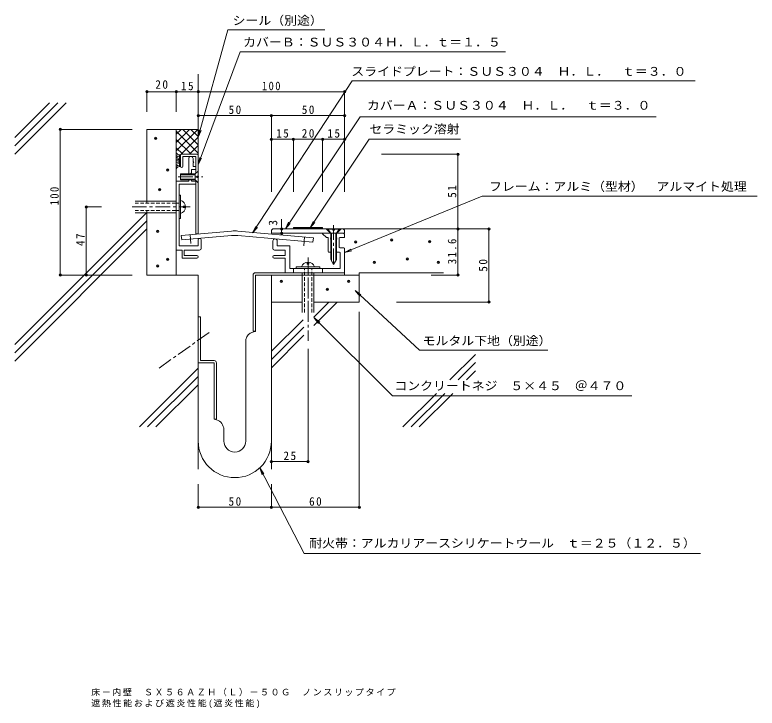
# Model space of a CAD drawing. Units: millimetres at full size, sheet at 1:2. Extents: x -215 to 292, y -274 to 200.
import ezdxf
from ezdxf.enums import TextEntityAlignment as Align

# ---------------------------------------------------------------- set-up
doc = ezdxf.new("R2010")
doc.units = ezdxf.units.MM
doc.header["$LTSCALE"] = 2
doc.header["$PDMODE"] = 32
doc.header["$PDSIZE"] = 1.6
doc.linetypes.add('CHAIN1', pattern=[8, 5, -1, 1, -1])
doc.linetypes.add('DASHED1', pattern=[1.8, 1.2, -0.6])
for name, color, linetype, lineweight in [('D-0', 3, 'Continuous', 9), ('D-1', 2, 'Continuous', 9), ('D-2', 4, 'Continuous', 9), ('D-3', 6, 'Continuous', 5), ('D-4', 7, 'Continuous', 9), ('D-5', 7, 'Continuous', 9)]:
    doc.layers.add(name, color=color, linetype=linetype, lineweight=lineweight)
doc.layers.add('F-5_F-5ﾚｲﾔ', color=7, linetype='Continuous')
doc.styles.add('ＭＳ ゴシック', font='')
doc.styles.get('ＭＳ ゴシック').set_extended_font_data('MS Gothic')

msp = doc.modelspace()

# ---------------------------------------------------------------- linework, layer by layer
at = {"layer": 'D-0'}
for p, q in [((-103.329, 102.082), (-104.423, 102.701)), ((-103.229, 101.19), (-104.396, 101.536)), ((-103.329, 103.17), (-104.373, 103.888)), ((-102.234, 102.997), (-103.305, 103.196)), ((-102.261, 101.982), (-103.255, 102.055)), ((-102.238, 104.354), (-101.433, 104.354)), ((-102.231, 104.342), (-102.231, 96.457)), ((-101.431, 104.342), (-101.431, 96.457)), ((-101.387, 96.578), (-101.387, 104.328)), ((-89.887, 104.828), (-100.887, 104.828)), ((-90.887, 103.328), (-99.887, 103.328)), ((-99.887, 96.578), (-99.887, 103.328)), ((-90.887, 91.828), (-90.887, 103.328)), ((-89.387, 50.328), (-89.387, 104.328)), ((-102.234, 100.299), (-104.396, 100.299)), ((-103.279, 98.343), (-104.396, 97.851)), ((-102.234, 98.42), (-103.229, 98.343)), ((-102.234, 101.19), (-103.205, 101.19)), ((-102.247, 96.457), (-101.429, 96.457)), ((-90.887, 50.328), (-90.887, 86.828)), ((-66.561, 52.297), (-100.932, 49.29)), ((-62.203, 52.297), (-10.722, 47.793)), ((-39.387, 52.828), (-38.387, 53.828)), ((-39.387, 50.828), (-39.387, 52.828)), ((10.613, 50.828), (-39.387, 50.828)), ((-38.387, 53.828), (9.613, 53.828)), ((-24.387, 54.828), (-24.387, 53.828)), ((-24.387, 54.828), (-4.387, 54.828)), ((-24.387, 54.328), (-4.387, 54.328)), ((-4.387, 54.828), (-4.387, 53.828)), ((1.013, 50.828), (-1.987, 53.829)), ((5.213, 50.828), (8.213, 53.829)), ((10.613, 52.829), (9.613, 53.828)), ((10.613, 52.829), (10.613, 50.828)), ((-100.932, 49.29), (-100.671, 46.302)), ((-66.561, 49.286), (-100.671, 46.302)), ((-89.387, 50.328), (-90.887, 50.328)), ((-62.203, 49.286), (-10.983, 44.805)), ((-10.722, 47.793), (-10.983, 44.805))]:
    msp.add_line(p, q, dxfattribs=at)
at = {"layer": 'D-0', "linetype": 'CHAIN1'}
for p, q in [((-94.955, 49.813), (-94.432, 43.836)), ((-16.699, 48.316), (-17.222, 42.339))]:
    msp.add_line(p, q, dxfattribs=at)
at = {"layer": 'D-0'}
for points in [[(-102.234, 99.434), (-103.006, 99.434), (-104.396, 99.211)], [(-102.234, 97.379), (-103.528, 97.106), (-104.373, 96.437)]]:
    msp.add_lwpolyline(points, dxfattribs=at)
for centre, radius, start, end in [((-102.059, 106.97), 2.619, 205.46629, 266.15474), ((-100.887, 104.328), 0.5, 90, 180), ((-89.887, 104.328), 0.5, 0, 90), ((-101.885, 93.781), 2.709, 97.96758, 156.66208), ((-100.637, 96.578), 0.75, 180, 0), ((-64.382, 27.393), 25, 85, 95), ((-64.382, 24.381), 25, 85, 95)]:
    msp.add_arc(centre, radius, start, end, dxfattribs=at)
at = {"layer": 'D-1'}
for p, q in [((-95.887, 91.328), (-95.887, 101.843)), ((-92.887, 99.943), (-92.887, 101.843)), ((-92.387, 99.077), (-92.887, 99.943)), ((-92.887, 99.077), (-92.387, 99.077)), ((-92.887, 96.343), (-92.887, 99.077)), ((-90.887, 96.343), (-92.887, 96.343)), ((-101.387, 91.328), (-101.387, 87.328)), ((-94.387, 91.828), (-93.887, 91.828)), ((-94.387, 91.328), (-94.387, 91.828)), ((-93.887, 91.828), (-93.887, 94.343)), ((-90.887, 94.343), (-93.887, 94.343)), ((-91.387, 91.328), (-91.387, 87.328)), ((-95.887, 86.343), (-104.387, 86.343)), ((-104.387, 86.343), (-104.387, 39.329)), ((-91.387, 90.828), (-101.387, 90.828)), ((-101.387, 87.828), (-91.387, 87.828)), ((-95.887, 86.343), (-95.887, 87.328)), ((-93.887, 86.343), (-93.887, 87.328)), ((-91.037, 86.343), (-93.887, 86.343)), ((-91.037, 84.343), (-91.037, 86.343)), ((-102.387, 84.343), (-102.387, 42.328)), ((-91.037, 84.343), (-102.387, 84.343)), ((-102.395, 78.817), (-102.395, 68.81)), ((-102.395, 76.81), (-101.395, 76.81)), ((-101.395, 76.81), (-101.395, 60.81)), ((-132.467, 72.81), (-104.387, 72.81)), ((-104.387, 71.31), (-102.395, 71.31)), ((-102.395, 66.31), (-104.387, 66.31)), ((-99.595, 69.31), (-98.122, 69.31)), ((-99.595, 68.31), (-99.595, 69.31)), ((-99.595, 68.31), (-98.122, 68.31)), ((-132.467, 64.81), (-104.387, 64.81)), ((-101.395, 60.81), (-102.395, 60.81)), ((-4.387, 50.828), (-4.387, 50.528)), ((-0.737, 53.828), (6.963, 53.828)), ((-0.737, 53.528), (2.613, 53.528)), ((1.113, 50.829), (1.106, 32.829)), ((1.363, 50.829), (1.363, 50.648)), ((1.713, 50.829), (1.706, 31.79)), ((3.613, 53.528), (6.963, 53.528)), ((4.513, 50.829), (4.506, 31.789)), ((4.863, 50.829), (4.863, 50.648)), ((5.113, 50.829), (5.106, 32.829)), ((5.113, 50.829), (6.963, 53.528)), ((6.963, 53.828), (6.963, 53.528)), ((9.906, 50.828), (10.613, 50.121)), ((-89.387, 42.328), (-89.387, 46.328)), ((-87.387, 40.328), (-87.387, 46.328)), ((-4.387, 50.528), (-1.687, 47.828)), ((-1.687, 47.828), (-0.587, 47.828)), ((-0.587, 38.329), (-0.587, 47.828)), ((1.363, 50.648), (0.913, 50.388)), ((0.913, 50.388), (1.363, 50.129)), ((4.863, 50.648), (5.313, 50.388)), ((5.313, 50.388), (4.863, 50.129)), ((6.813, 41.348), (6.813, 47.328)), ((7.313, 47.828), (10.613, 47.828)), ((10.613, 50.121), (10.613, 47.828)), ((-102.387, 42.328), (-89.387, 42.328)), ((-38.382, 40.328), (-38.382, 45.519)), ((7.313, 40.848), (10.113, 40.848)), ((-104.387, 39.329), (-100.387, 39.329)), ((-100.387, 33.828), (-100.387, 39.329)), ((-98.887, 35.578), (-90.262, 35.578)), ((1.108, 37.828), (-0.087, 37.828)), ((7.113, 37.828), (5.108, 37.828)), ((7.618, 26.828), (7.618, 37.328)), ((10.613, 40.348), (10.613, 23.828)), ((-90.262, 33.828), (-100.387, 33.828)), ((-14.885, 29.628), (-14.885, 31.102)), ((-13.884, 29.628), (-13.884, 31.102)), ((1.106, 32.829), (3.106, 29.365)), ((5.106, 32.829), (3.106, 29.365)), ((-24.384, 23.828), (-24.384, 26.828)), ((-22.384, 27.828), (-6.384, 27.828)), ((-22.384, 26.828), (-22.384, 27.828)), ((-13.884, 29.628), (-14.885, 29.628)), ((-6.384, 27.828), (-6.384, 26.828)), ((-4.385, 23.828), (-4.385, 26.828)), ((10.613, 23.828), (-29.887, 23.828)), ((-18.385, -3.243), (-18.385, 23.828)), ((-10.384, -3.243), (-10.384, 23.828))]:
    msp.add_line(p, q, dxfattribs=at)
at = {"layer": 'D-1', "linetype": 'CHAIN1'}
for p, q in [((-103.041, 89.328), (-86.179, 89.328)), ((-134.583, 68.81), (-94.898, 68.81)), ((3.113, 56.312), (3.113, 28.235)), ((-14.384, -5.36), (-14.384, 34.325)), ((-14.384, 32.352), (-14.384, -22.727))]:
    msp.add_line(p, q, dxfattribs=at)
at = {"layer": 'D-1', "linetype": 'DASHED1'}
for p, q in [((-132.467, 71.31), (-102.395, 71.31)), ((-132.467, 66.31), (-102.395, 66.31)), ((-16.884, -3.243), (-16.884, 26.828)), ((-11.884, -3.243), (-11.884, 26.828))]:
    msp.add_line(p, q, dxfattribs=at)
at = {"layer": 'D-1'}
for points in [[(-89.387, 93.328), (-91.387, 91.328), (-101.387, 91.328)], [(-101.387, 87.328), (-91.387, 87.328), (-89.387, 85.328)], [(-89.387, 89.828), (-90.387, 89.828), (-90.387, 88.828), (-89.387, 88.828)], [(-0.737, 53.828), (-0.737, 53.528), (1.113, 50.829)], [(3.613, 53.828), (3.613, 52.828), (2.613, 52.828), (2.613, 53.828)], [(1.363, 50.129), (1.363, 49.948), (0.913, 49.688), (1.363, 49.429), (1.363, 49.248), (0.913, 48.988), (1.363, 48.728), (1.363, 48.548), (0.913, 48.288), (1.363, 48.029), (1.363, 47.848), (0.913, 47.588), (1.363, 47.329), (1.363, 47.148), (0.913, 46.888), (1.363, 46.629), (1.363, 46.448), (0.913, 46.188), (1.363, 45.929), (1.363, 45.748), (0.913, 45.488), (1.363, 45.229), (1.363, 45.048), (0.913, 44.788), (1.363, 44.529), (1.363, 44.348), (0.913, 44.088), (1.363, 43.829), (1.363, 43.648), (0.913, 43.388), (1.363, 43.129), (1.363, 42.948), (0.913, 42.688), (1.363, 42.429), (1.363, 42.248), (0.913, 41.988), (1.363, 41.729), (1.363, 41.548), (0.913, 41.288), (1.363, 41.029)], [(4.863, 50.129), (4.863, 49.948), (5.313, 49.688), (4.863, 49.429), (4.863, 49.248), (5.313, 48.988), (4.863, 48.728), (4.863, 48.548), (5.313, 48.288), (4.863, 48.029), (4.863, 47.848), (5.313, 47.588), (4.863, 47.329), (4.863, 47.148), (5.313, 46.888), (4.863, 46.629), (4.863, 46.448), (5.313, 46.188), (4.863, 45.929), (4.863, 45.748), (5.313, 45.488), (4.863, 45.229), (4.863, 45.048), (5.313, 44.788), (4.863, 44.529), (4.863, 44.348), (5.313, 44.088), (4.863, 43.829), (4.863, 43.648), (5.313, 43.388), (4.863, 43.129), (4.863, 42.948), (5.313, 42.688), (4.863, 42.429), (4.863, 42.248), (5.313, 41.988), (4.863, 41.729), (4.863, 41.548), (5.313, 41.288), (4.863, 41.029)], [(-35.382, 45.519), (-35.382, 42.328), (-26.882, 42.328), (-26.882, 26.828), (7.618, 26.828)], [(1.363, 41.029), (1.363, 40.848), (1.329, 40.828)], [(4.863, 41.029), (4.863, 40.848), (4.897, 40.828)], [(-98.887, 35.578), (-98.887, 39.329), (-88.387, 39.329)], [(-37.512, 35.578), (-29.882, 35.578), (-29.882, 39.329), (-37.382, 39.329)], [(-29.887, 23.828), (-29.887, 33.828), (-37.512, 33.828)]]:
    msp.add_lwpolyline(points, dxfattribs=at)
for centre, radius, start, end in [((-94.387, 101.843), 1.5, 0, 180), ((-102.813, 68.81), 4.718, 287.49231, 72.50768), ((-88.387, 46.328), 1, 0, 180), ((-36.882, 45.519), 1.5, 0.00002, 177.39169), ((7.313, 47.328), 0.5, 90, 180), ((7.313, 41.348), 0.5, 180, 270), ((10.113, 40.348), 0.5, 0, 90), ((-90.262, 34.703), 0.875, 270, 90), ((-88.387, 40.328), 1, 270, 0), ((-37.512, 34.703), 0.875, 90, 270), ((-37.382, 40.328), 1, 180, 270), ((-0.087, 38.329), 0.5, 180, 270), ((7.113, 37.328), 0.5, 0, 90), ((-14.384, 26.411), 4.718, 17.49231, 162.50768)]:
    msp.add_arc(centre, radius, start, end, dxfattribs=at)
at = {"layer": 'D-2'}
for p, q in [((-51.887, 22.228), (-51.887, -16.172)), ((10.613, 23.828), (-50.287, 23.828)), ((-50.287, -16.172), (-50.287, 22.228)), ((-50.287, 22.228), (10.613, 22.228)), ((10.613, 23.828), (10.613, 22.228)), ((-89.387, -59.572), (-89.387, -6.172)), ((-87.787, -6.172), (-89.387, -6.172)), ((-87.787, -6.172), (-87.787, -36.172)), ((-52.127, -16.729), (-50.497, -16.235)), ((-51.887, -16.172), (-50.287, -16.172)), ((-50.497, -16.235), (-50.287, -16.172)), ((-56.887, -21.725), (-56.887, -91.172)), ((-89.387, -37.771), (-78.487, -37.771)), ((-78.487, -36.172), (-87.787, -36.172)), ((-76.887, -37.772), (-76.887, -76.172)), ((-76.856, -76.666), (-78.487, -76.172)), ((-71.887, -83.365), (-71.887, -91.172))]:
    msp.add_line(p, q, dxfattribs=at)
at = {"layer": 'D-2', "linetype": 'CHAIN1'}
msp.add_line((-81.874, -16.976), (-116.664, -41.665), dxfattribs=at)
at = {"layer": 'D-2'}
msp.add_lwpolyline([(-76.887, -76.172), (-78.487, -76.172), (-78.487, -37.772)], dxfattribs=at)
for centre, radius, start, end in [((-50.287, 22.228), 1.6, 90, 180), ((-50.097, -23.428), 7, 106.85841, 165.91717), ((-78.487, -37.772), 1.6, 0, 90), ((-78.887, -83.365), 7, 0, 73.14159), ((-64.387, -91.172), 25, 180, 0), ((-64.387, -91.172), 7.5, 180, 0)]:
    msp.add_arc(centre, radius, start, end, dxfattribs=at)
at = {"layer": 'D-3'}
for p, q in [((-89.387, 159.434), (-89.387, 104.328)), ((-214.601, 104.943), (-179.543, 140.001)), ((-214.601, 110.6), (-185.2, 140.001)), ((-214.601, 116.257), (-190.857, 140.001)), ((-89.387, 121.828), (-124.387, 121.828)), ((-124.387, 121.828), (-124.387, 71.327)), ((-104.387, 107.106), (-89.664, 121.828)), ((-104.387, 112.762), (-95.321, 121.828)), ((-104.387, 118.419), (-100.978, 121.828)), ((-104.387, 121.828), (-104.387, 22.228)), ((-99.956, 121.828), (-89.387, 111.26)), ((-94.299, 121.828), (-89.387, 116.916)), ((-104.387, 120.602), (-89.387, 105.603)), ((-104.387, 114.946), (-94.27, 104.828)), ((-101.007, 104.828), (-89.387, 116.449)), ((-104.387, 109.289), (-99.927, 104.828)), ((-95.35, 104.828), (-89.387, 110.792)), ((-89.693, 104.828), (-89.387, 105.135)), ((-124.387, 66.327), (-124.387, 22.228)), ((-214.601, -25.164), (-124.387, 65.049)), ((-214.601, -30.821), (-124.387, 59.393)), ((-214.601, -36.478), (-124.387, 53.736)), ((9.613, 53.828), (78.045, 53.828)), ((-89.387, 22.228), (-124.387, 22.228)), ((-89.387, 22.228), (-89.387, -110.341)), ((-14.887, 23.828), (-39.387, 23.828)), ((-39.387, 22.228), (-39.387, -110.341)), ((20.613, 22.228), (10.613, 22.228)), ((20.613, 23.828), (20.613, 3.828)), ((78.045, 23.828), (20.613, 23.828)), ((-18.384, 3.828), (-39.387, 3.828)), ((20.613, 3.828), (-10.384, 3.828)), ((-10.384, -6.488), (-0.068, 3.828)), ((-10.384, -12.145), (5.589, 3.828)), ((-39.387, -29.834), (-17.804, -8.251)), ((-39.387, -35.49), (-17.294, -13.398)), ((-39.387, -41.147), (-17.148, -18.908)), ((82.428, -49.44), (99.936, -31.932)), ((88.085, -49.44), (99.936, -37.589)), ((-129.567, -81.552), (-89.387, -41.372)), ((93.742, -49.44), (99.936, -43.246)), ((-123.911, -81.552), (-89.387, -47.029)), ((-118.254, -81.552), (-89.387, -52.686)), ((50.316, -81.552), (73.288, -58.58)), ((55.973, -81.552), (78.945, -58.58)), ((61.629, -81.552), (84.602, -58.58))]:
    msp.add_line(p, q, dxfattribs=at)
for p in [(-118.384, 115.7), (-110.26, 94.036), (-115.676, 80.496), (-117.03, 52.062), (18.245, 44.865), (42.748, 46.245), (68.675, 45.066), (-110.26, 33.105), (30.963, 30.924), (53.355, 33.281), (74.567, 30.924), (-117.03, 28.487), (-32.675, 17.961), (13.286, 17.961), (-1.162, 12.52)]:
    msp.add_point(p, dxfattribs=at)
at = {"layer": 'D-4'}
for p, q in [((-69.113, 189.769), (-2.918, 189.769)), ((-60.635, 174.812), (120.46, 174.812)), ((15.827, 155.076), (-52.24, 51.01)), ((15.827, 155.076), (249.903, 155.076)), ((-124.387, 148.075), (-124.387, 133.828)), ((-104.387, 147.475), (-124.387, 147.475)), ((21.207, 130.424), (-29.817, 53.828)), ((21.207, 130.424), (223.427, 130.424)), ((-89.387, 116.449), (-87.437, 121.053)), ((27.331, 115.002), (89.837, 115.002)), ((-89.387, 97.802), (-87.042, 102.218)), ((104.458, 76.066), (10.613, 37.561)), ((104.458, 76.066), (292.349, 76.066)), ((-32.448, 53.828), (-32.448, 60.339)), ((-29.817, 53.828), (-27.612, 58.316)), ((-29.817, 53.828), (-26.525, 57.592)), ((-13.035, 54.405), (-9.744, 58.168)), ((-52.24, 51.01), (-50.073, 55.516)), ((-52.24, 51.01), (-48.98, 54.802)), ((-32.448, 53.828), (-32.448, 50.828)), ((10.613, 37.561), (14.952, 40.047)), ((10.613, 37.561), (15.447, 38.839)), ((61.778, -29.044), (17.708, 11.614)), ((17.708, 11.614), (21.794, 8.732)), ((17.708, 11.614), (20.909, 7.773)), ((43.286, -60.272), (-10.384, -6.85)), ((-10.384, -6.85), (-6.41, -9.884)), ((-10.384, -6.85), (-7.331, -10.809)), ((61.778, -29.044), (149.3, -29.044)), ((206.679, -60.272), (43.286, -60.272)), ((-47.36, -109.477), (-45.659, -114.179)), ((-17.047, -167.994), (253.735, -167.994))]:
    msp.add_line(p, q, dxfattribs=at)
for points in [[(-69.113, 189.769), (-89.387, 116.449), (-88.695, 121.4)], [(-60.635, 174.812), (-89.387, 97.802), (-88.264, 102.674)], [(27.331, 115.002), (-13.035, 54.405), (-10.83, 58.892)], [(-17.047, -167.994), (-47.36, -109.477), (-44.5, -113.579)]]:
    msp.add_lwpolyline(points, dxfattribs=at)
for p in [(-124.387, 147.475), (-104.387, 147.475), (-32.448, 53.828), (-32.448, 50.828)]:
    msp.add_point(p, dxfattribs=at)
at = {"layer": 'D-5'}
for p, q in [((-104.387, 147.475), (10.613, 147.475)), ((-104.387, 147.475), (-104.387, 133.828)), ((10.613, 148.075), (10.613, 79.232)), ((-89.387, 131.242), (10.613, 131.242)), ((-39.387, 131.242), (-39.387, 79.232)), ((-134.381, 121.828), (-184.152, 121.828)), ((-183.552, 22.228), (-183.552, 121.828)), ((-39.387, 115.092), (10.613, 115.092)), ((-24.387, 115.092), (-24.387, 79.232)), ((-4.387, 115.092), (-4.387, 79.232)), ((35.868, 104.828), (88.572, 104.828)), ((87.971, 22.228), (87.971, 104.828)), ((-155.367, 68.827), (-166.454, 68.827)), ((-165.854, 68.827), (-165.854, 22.228)), ((109.176, 53.828), (69.733, 53.828)), ((109.176, 53.828), (109.176, 3.828)), ((-134.381, 22.228), (-184.152, 22.228)), ((69.733, 22.228), (88.572, 22.228)), ((46.027, 3.828), (109.776, 3.828)), ((20.613, -2.81), (20.613, -137.018)), ((-14.384, -28.063), (-14.384, -105.826)), ((-39.387, -105.226), (-14.384, -105.226)), ((-89.387, -120.602), (-89.387, -137.018)), ((-39.387, -120.602), (-39.387, -137.018)), ((-89.387, -136.418), (20.613, -136.418))]:
    msp.add_line(p, q, dxfattribs=at)
for p in [(-104.387, 147.475), (-89.387, 147.475), (10.613, 147.475), (-89.387, 131.242), (-39.387, 131.242), (10.613, 131.242), (-183.552, 121.828), (-39.387, 115.092), (-24.387, 115.092), (-4.387, 115.092), (10.613, 115.092), (87.971, 104.828), (-165.854, 68.827), (87.971, 53.828), (109.176, 53.828), (-183.552, 22.228), (-165.854, 22.228), (87.971, 22.228), (109.176, 3.828), (-39.387, -105.226), (-14.384, -105.226), (-89.387, -136.418), (-39.387, -136.418), (20.613, -136.418)]:
    msp.add_point(p, dxfattribs=at)

# ---------------------------------------------------------------- texts
at = {"layer": 'D-4', "color": 2, "style": 'ＭＳ ゴシック', "width": 1.1}
for s, p in [('シール（別途）', (-65.912, 191.454)), ('カバーＢ：ＳＵＳ３０４Ｈ．Ｌ．ｔ＝１．５', (-58.683, 176.672)), ('スライドプレート：ＳＵＳ３０４\u3000Ｈ．Ｌ．\u3000ｔ＝３．０', (15.24, 156.666)), ('カバーＡ：ＳＵＳ３０４\u3000Ｈ．Ｌ．\u3000ｔ＝３．０', (25.843, 133.471)), ('セラミック溶射', (27.517, 117.23)), ('フレーム：アルミ（型材）\u3000アルマイト処理', (109.226, 78.023)), ('モルタル下地（別途）', (63.887, -27.359)), ('コンクリートネジ\u3000５×４５\u3000＠４７０', (44.604, -58.139)), ('耐火帯：アルカリアースシリケートウール\u3000ｔ＝２５（１２．５）', (-13.557, -165.685))]:
    msp.add_text(s, height=5.865, dxfattribs=at).set_placement(p, align=Align.BOTTOM_LEFT)
at = {"layer": 'D-4', "color": 2, "style": 'ＭＳ ゴシック'}
msp.add_text('3', height=5.865, rotation=90, dxfattribs=at).set_placement((-33.648, 55.909), align=Align.BOTTOM_LEFT)
at = {"layer": 'D-4', "color": 2, "insert": (-118.637, 149.475), "char_height": 5.865, "attachment_point": 7, "style": 'ＭＳ ゴシック'}
msp.add_mtext('\\T1.27;\\W0.95;20', dxfattribs=at)
at = {"layer": 'D-5', "color": 2, "char_height": 5.865, "attachment_point": 7, "style": 'ＭＳ ゴシック'}
for s, insert in [('\\T1.27;\\W0.95;15', (-101.137, 148.475)), ('\\T1.27;\\W0.9;100', (-45.887, 148.475)), ('\\T1.27;\\W0.95;50', (-68.637, 132.242)), ('\\T1.27;\\W0.95;50', (-18.637, 132.242)), ('\\T1.27;\\W0.95;15', (-36.137, 116.092)), ('\\T1.27;\\W0.95;20', (-18.637, 116.092)), ('\\T1.27;\\W0.95;15', (-1.137, 116.092)), ('\\T1.27;\\W0.95;25', (-31.136, -104.226)), ('\\T1.27;\\W0.95;50', (-68.637, -135.418)), ('\\T1.27;\\W0.95;60', (-13.637, -135.418))]:
    msp.add_mtext(s, dxfattribs=dict(at, insert=insert))
at = {"layer": 'D-5', "color": 2, "char_height": 5.865, "attachment_point": 7, "rotation": 90, "style": 'ＭＳ ゴシック'}
for s, insert in [('\\T1.27;\\W0.9;100', (-184.552, 69.871)), ('\\T1.27;\\W0.95;51', (86.971, 75.078)), ('\\T1.27;\\W0.95;47', (-166.854, 42.078)), ('\\T1.28;\\W0.9;31.6', (86.971, 29.719)), ('\\T1.27;\\W0.95;50', (108.176, 24.578))]:
    msp.add_mtext(s, dxfattribs=dict(at, insert=insert))
at = {"layer": 'F-5_F-5ﾚｲﾔ', "char_height": 4.399, "attachment_point": 7, "style": 'ＭＳ ゴシック'}
for s, insert in [('\\T1.17;床－内壁\u3000ＳＸ５６ＡＺＨ（Ｌ）－５０Ｇ\u3000ノンスリップタイプ', (-162.448, -265.552)), ('\\T1.18;遮熱性能および遮炎性能(遮炎性能)', (-162.448, -273.671))]:
    msp.add_mtext(s, dxfattribs=dict(at, insert=insert))

doc.saveas('drawing.dxf')
